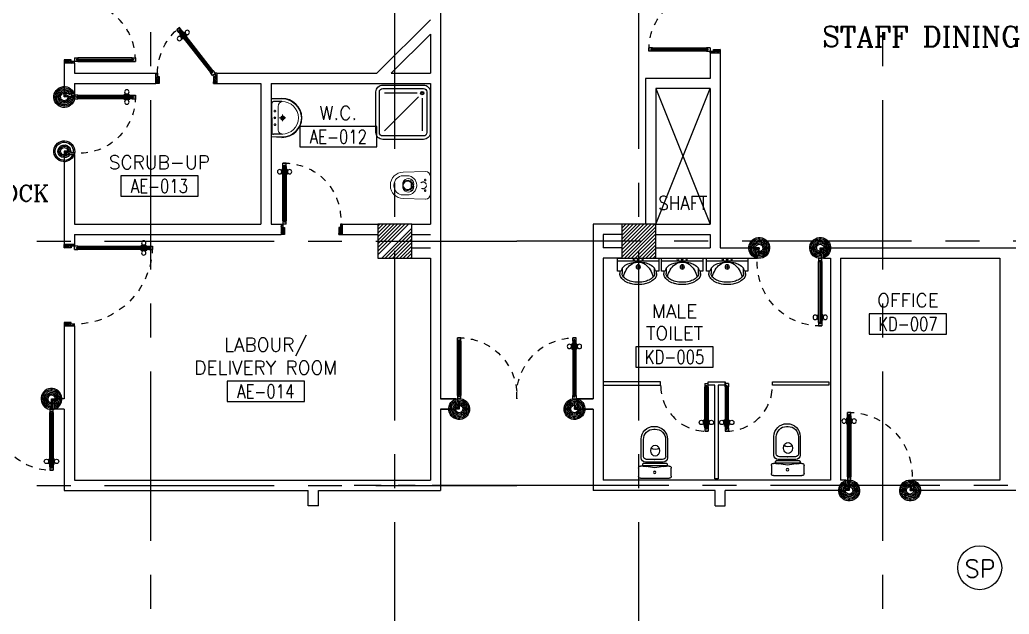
# Model space of a CAD drawing. Extents: x 0 to 93.3, y -13.5 to 76.8.
# Drawn here: x 15.45 to 30.04, y 44.32 to 53.08 of the extents above; entities that cross this region are included whole.
import ezdxf
from ezdxf.enums import TextEntityAlignment as Align

# ---------------------------------------------------------------- set-up
doc = ezdxf.new("R2010")
doc.units = 0
doc.header["$MEASUREMENT"] = 0
for name, pattern in [('CENTER', [2, 1.25, -0.25, 0.25, -0.25]), ('CENTERX2', [4, 2.5, -0.5, 0.5, -0.5]), ('DASHED', [0.75, 0.5, -0.25]), ('HIDDEN', [0.375, 0.25, -0.125]), ('HIDDEN2', [0.1875, 0.125, -0.0625])]:
    doc.linetypes.add(name, pattern=pattern)
doc.layers.get('0').update_dxf_attribs({"color": 11, "linetype": 'CONTINUOUS'})
for name, color, linetype in [('AXES', 11, 'CENTERX2'), ('AXES1', 11, 'CENTER'), ('COL', 11, 'CONTINUOUS'), ('DOOR', 11, 'CONTINUOUS'), ('DOOR-DIM', 11, 'CONTINUOUS'), ('E-PA', 4, 'CONTINUOUS'), ('FIX', 11, 'CONTINUOUS'), ('HAT', 11, 'CONTINUOUS'), ('PART', 11, 'CONTINUOUS'), ('RM-BOX', 11, 'CONTINUOUS'), ('RM-NAME', 11, 'CONTINUOUS'), ('RM-NO', 11, 'CONTINUOUS'), ('SHAFTS', 11, 'CONTINUOUS'), ('SUNI-FUR', 11, 'CONTINUOUS'), ('TXT', 3, 'CONTINUOUS'), ('WALL', 11, 'CONTINUOUS')]:
    doc.layers.add(name, color=color, linetype=linetype)
doc.styles.add('ROMANC', font='romanc', dxfattribs={"height": 0.1})
doc.styles.add('ROMANS', font='ROMANS.shx', dxfattribs={"width": 0.6})

# ---------------------------------------------------------------- blocks, each defined once
blk = doc.blocks.new('RM1')
at = {"layer": 'RM-BOX'}
blk.add_lwpolyline([(570, -200), (-570, -200), (-570, -500), (570, -500)], close=True, dxfattribs=at)
at = {"layer": 'RM-NAME', "style": 'ROMANS'}
for tag, p in [('ROOMNAME1', (0, 324)), ('ROOMNAME2', (0, 0))]:
    blk.add_attdef(tag, text='', height=200, dxfattribs=at).set_placement(p, align=Align.MIDDLE)
at = {"layer": 'RM-NO', "style": 'ROMANS', "width": 0.8}
blk.add_attdef('ROOMNO', text='', height=200, dxfattribs=at).set_placement((0, -350), align=Align.MIDDLE)
blk = doc.blocks.new('A$C272A55A0')
at = {"layer": 'DOOR', "color": 0, "linetype": 'ByBlock'}
for p, q in [((0, 900), (0, 1050)), ((50, 1050), (0, 1050)), ((50, 950), (50, 1050)), ((1750, 950), (1750, 1050)), ((1750, 1050), (1800, 1050)), ((1800, 1050), (1800, 900)), ((0, 900), (25, 900)), ((25, 950), (50, 950)), ((25, 900), (25, 950)), ((75, 900), (25, 900)), ((25, 850), (25, 900)), ((75, 900), (75, 850)), ((1725, 900), (1775, 900)), ((1725, 900), (1725, 850)), ((1775, 950), (1750, 950)), ((1775, 900), (1775, 950)), ((1800, 900), (1775, 900)), ((1775, 850), (1775, 900)), ((42, 850), (25, 850)), ((58, 870), (42, 870)), ((42, 870), (42, 850)), ((58, 850), (58, 870)), ((75, 850), (58, 850)), ((1725, 850), (1742, 850)), ((1742, 870), (1758, 870)), ((1742, 850), (1742, 870)), ((1758, 870), (1758, 850)), ((1758, 850), (1775, 850)), ((1718, 160), (1709, 160)), ((1709, 95), (1709, 160)), ((1725, 173), (1718, 173)), ((1718, 173), (1718, 83)), ((1718, 95), (1718, 160)), ((1775, 173), (1782, 173)), ((1782, 173), (1782, 83)), ((1782, 160), (1791, 160)), ((1782, 95), (1782, 160)), ((1791, 95), (1791, 160)), ((25, 50), (42, 50)), ((25, 50), (25, 0)), ((25, 0), (75, 0)), ((75, 0), (25, 0)), ((42, 50), (42, 30)), ((42, 30), (58, 30)), ((58, 50), (75, 50)), ((58, 50), (58, 30)), ((75, 50), (75, 0)), ((1718, 95), (1709, 95)), ((1725, 83), (1718, 83)), ((1742, 50), (1725, 50)), ((1725, 50), (1725, 0)), ((1775, 0), (1725, 0)), ((1725, 0), (1775, 0)), ((1742, 50), (1742, 30)), ((1758, 30), (1742, 30)), ((1775, 50), (1758, 50)), ((1758, 50), (1758, 30)), ((1775, 83), (1782, 83)), ((1775, 50), (1775, 0)), ((1782, 95), (1791, 95))]:
    blk.add_line(p, q, dxfattribs=at)
at = {"layer": 'DOOR', "color": 9, "linetype": 'ByBlock'}
for p, q in [((50, 1050), (0, 1010)), ((50, 1050), (0, 937)), ((50, 1050), (37, 950)), ((1750, 1050), (1800, 1010)), ((1750, 1050), (1800, 937)), ((1750, 1050), (1763, 950))]:
    blk.add_line(p, q, dxfattribs=at)
at = {"layer": 'DOOR', "linetype": 'ByBlock'}
for p, q in [((25, 850), (25, 50)), ((42, 850), (42, 50)), ((58, 850), (58, 50)), ((75, 50), (75, 850)), ((1725, 50), (1725, 850)), ((1742, 850), (1742, 50)), ((1758, 850), (1758, 50)), ((1775, 850), (1775, 50))]:
    blk.add_line(p, q, dxfattribs=at)
at = {"layer": 'DOOR', "color": 0, "linetype": 'ByBlock'}
for centre in [(1676, 128), (1824, 128)]:
    blk.add_circle(centre, 32.4, dxfattribs=at)
at = {"layer": 'DOOR', "color": 9, "linetype": 'ByBlock'}
for centre, radius, start, end in [((50, 1050), 54.4, 203.2074, 270), ((50, 1050), 34.4, 180, 270), ((50, 1050), 14.4, 180, 270), ((1750, 1050), 14.4, 270, 0), ((1750, 1050), 34.4, 270, 0), ((1750, 1050), 54.4, 270, 336.7926), ((50, 1050), 74.4, 227.7764, 270), ((50, 1050), 94.4, 238.0182, 270), ((50, 1050), 114, 244.0838, 257.3774), ((50, 1050), 134, 248.1598, 259.28), ((50, 1050), 154, 251.1053, 256.2858), ((1750, 1050), 74.4, 270, 312.2236), ((1750, 1050), 94.4, 270, 301.9818), ((1750, 1050), 114, 282.6226, 295.9162), ((1750, 1050), 134, 280.72, 291.8402), ((1750, 1050), 154, 283.7142, 288.8947)]:
    blk.add_arc(centre, radius, start, end, dxfattribs=at)
at = {"layer": 'DOOR', "linetype": 'HIDDEN', "ltscale": 0.5}
for centre, start, end in [((50, 851), 268.3174, 3.2965), ((1750, 851), 176.7035, 271.6826)]:
    blk.add_arc(centre, 851, start, end, dxfattribs=at)
at = {"layer": 'WALL', "linetype": 'ByBlock'}
blk.add_line((1800, 900), (1800, 1050), dxfattribs=at)
blk = doc.blocks.new('COL50')
at = {"layer": 'COL'}
blk.add_lwpolyline([(-250, 250), (-250, -250), (250, -250), (250, 250)], close=True, dxfattribs=at)
blk = doc.blocks.new('*X93')
at = {"color": 0}
for p, q in [((193089, 55150), (193540, 55601)), ((193089, 55203), (193487, 55601)), ((193089, 55256), (193434, 55601)), ((193089, 55309), (193381, 55601)), ((193089, 55362), (193328, 55601)), ((193089, 55415), (193275, 55601)), ((193089, 55468), (193222, 55601)), ((193089, 55521), (193169, 55601)), ((193089, 55574), (193116, 55601)), ((193146, 55101), (193589, 55544)), ((193199, 55101), (193589, 55491)), ((193252, 55101), (193589, 55438)), ((193305, 55101), (193589, 55385)), ((193358, 55101), (193589, 55332)), ((193411, 55101), (193589, 55278)), ((193464, 55101), (193589, 55225)), ((193517, 55101), (193589, 55172)), ((193570, 55101), (193589, 55119))]:
    blk.add_line(p, q, dxfattribs=at)
blk = doc.blocks.new('*X47')
at = {"color": 0}
for p, q in [((84179, 55117), (84663, 55601)), ((84179, 55170), (84610, 55601)), ((84179, 55223), (84557, 55601)), ((84179, 55276), (84504, 55601)), ((84179, 55329), (84451, 55601)), ((84179, 55382), (84398, 55601)), ((84179, 55435), (84345, 55601)), ((84179, 55488), (84292, 55601)), ((84179, 55541), (84239, 55601)), ((84179, 55594), (84186, 55601)), ((84216, 55101), (84679, 55564)), ((84269, 55101), (84679, 55511)), ((84322, 55101), (84679, 55458)), ((84375, 55101), (84679, 55405)), ((84428, 55101), (84679, 55352)), ((84481, 55101), (84679, 55299)), ((84534, 55101), (84679, 55246)), ((84587, 55101), (84679, 55193)), ((84640, 55101), (84679, 55140))]:
    blk.add_line(p, q, dxfattribs=at)
blk = doc.blocks.new('DOOR90')
at = {"layer": 'DOOR', "color": 7, "linetype": 'ByBlock'}
for p, q in [((-150, 0), (0, 0)), ((-150, 0), (-150, -25)), ((0, -50), (-114, 0)), ((0, -50), (-40, 0)), ((0, -50), (0, 0)), ((-1000, -25), (-1050, -25)), ((-1050, -75), (-1050, -25)), ((-1050, -25), (-1050, -75)), ((-1000, -75), (-1050, -75)), ((-1000, -42), (-1020, -42)), ((-1020, -42), (-1020, -58)), ((-1000, -58), (-1020, -58)), ((-1000, -25), (-1000, -42)), ((-1000, -58), (-1000, -75)), ((-878, -18), (-968, -18)), ((-968, -25), (-968, -18)), ((-968, -75), (-968, -82)), ((-878, -82), (-968, -82)), ((-955, -9), (-890, -9)), ((-955, -18), (-955, -9)), ((-955, -18), (-890, -18)), ((-955, -82), (-890, -82)), ((-955, -82), (-955, -91)), ((-955, -91), (-890, -91)), ((-890, -18), (-890, -9)), ((-890, -82), (-890, -91)), ((-878, -25), (-878, -18)), ((-878, -75), (-878, -82)), ((-200, -25), (-150, -25)), ((-200, -42), (-200, -25)), ((-180, -42), (-200, -42)), ((-200, -58), (-180, -58)), ((-200, -75), (-200, -58)), ((-150, -75), (-200, -75)), ((-180, -58), (-180, -42)), ((-150, -25), (-100, -25)), ((-150, -75), (-150, -25)), ((-100, -25), (-100, -50)), ((0, -50), (-100, -37)), ((-100, -50), (0, -50)), ((-150, -875), (-100, -875)), ((-150, -900), (-150, -875)), ((0, -850), (-114, -900)), ((-100, -875), (-100, -850)), ((0, -850), (-100, -863)), ((-100, -850), (0, -850)), ((0, -850), (-40, -900)), ((0, -850), (0, -900)), ((-150, -900), (0, -900)), ((0, -900), (-150, -900))]:
    blk.add_line(p, q, dxfattribs=at)
at = {"layer": 'DOOR', "linetype": 'ByBlock'}
for p, q in [((-200, -25), (-1000, -25)), ((-200, -42), (-1000, -42)), ((-200, -58), (-1000, -58)), ((-1000, -75), (-200, -75))]:
    blk.add_line(p, q, dxfattribs=at)
at = {"layer": 'DOOR', "color": 7, "linetype": 'ByBlock'}
for centre in [(-923, 24), (-923, -124)]:
    blk.add_circle(centre, 32.4, dxfattribs=at)
for centre, radius, start, end in [((0, -50), 154, 161.1053, 166.2858), ((0, -50), 94.4, 148.0182, 180), ((0, -50), 134, 158.1598, 169.28), ((0, -50), 114, 154.0838, 167.3774), ((0, -50), 74.4, 137.7764, 180), ((0, -50), 54.4, 113.2074, 180), ((0, -50), 34.4, 90, 180), ((0, -50), 14.4, 90, 180), ((0, -850), 134, 190.72, 201.8402), ((0, -850), 94.4, 180, 211.9818), ((0, -850), 74.4, 180, 222.2236), ((0, -850), 54.4, 180, 246.7926), ((0, -850), 34.4, 180, 270), ((0, -850), 14.4, 180, 270), ((0, -850), 154, 193.7142, 198.8947)]:
    blk.add_arc(centre, radius, start, end, dxfattribs=at)
at = {"layer": 'DOOR', "linetype": 'HIDDEN', "ltscale": 0.5}
blk.add_arc((-222, -50), 828, 178.2701, 275.003, dxfattribs=at)
blk = doc.blocks.new('DOOR100')
at = {"layer": 'DOOR', "color": 7, "linetype": 'ByBlock'}
for p, q in [((-91, 1205), (-91, 1140)), ((-82, 1205), (-91, 1205)), ((-82, 1128), (-82, 1218)), ((-75, 1218), (-82, 1218)), ((-82, 1205), (-82, 1140)), ((-75, 1250), (-75, 1300)), ((-75, 1300), (-25, 1300)), ((-25, 1300), (-75, 1300)), ((-58, 1250), (-75, 1250)), ((-58, 1250), (-58, 1270)), ((-42, 1270), (-58, 1270)), ((-42, 1250), (-42, 1270)), ((-25, 1250), (-42, 1250)), ((-25, 1250), (-25, 1300)), ((-25, 1218), (-18, 1218)), ((-18, 1128), (-18, 1218)), ((-18, 1205), (-18, 1140)), ((-18, 1205), (-9, 1205)), ((-9, 1205), (-9, 1140)), ((-82, 1140), (-91, 1140)), ((-75, 1128), (-82, 1128)), ((-25, 1128), (-18, 1128)), ((-18, 1140), (-9, 1140)), ((-1200, 0), (-1200, 150)), ((-1200, 150), (-1175, 150)), ((-1200, 150), (-1200, 0)), ((-1175, 150), (-1175, 100)), ((-75, 200), (-58, 200)), ((-75, 150), (-75, 200)), ((-75, 150), (-25, 150)), ((-58, 200), (-58, 180)), ((-58, 180), (-42, 180)), ((-42, 200), (-25, 200)), ((-42, 180), (-42, 200)), ((-25, 200), (-25, 150)), ((0, 150), (-25, 150)), ((-25, 150), (-25, 100)), ((0, 0), (0, 150)), ((0, 150), (0, 0)), ((-1150, 0), (-1200, 114)), ((-1150, 0), (-1200, 40)), ((-1150, 0), (-1200, 0)), ((-1175, 100), (-1150, 100)), ((-1150, 0), (-1163, 100)), ((-1150, 100), (-1150, 0)), ((-50, 0), (0, 114)), ((-50, 100), (-50, 0)), ((-50, 0), (-37, 100)), ((-25, 100), (-50, 100)), ((-50, 0), (0, 40)), ((-50, 0), (0, 0))]:
    blk.add_line(p, q, dxfattribs=at)
at = {"layer": 'DOOR', "linetype": 'ByBlock'}
for p, q in [((-75, 1250), (-75, 200)), ((-58, 200), (-58, 1250)), ((-42, 200), (-42, 1250)), ((-25, 200), (-25, 1250))]:
    blk.add_line(p, q, dxfattribs=at)
at = {"layer": 'DOOR', "color": 7, "linetype": 'ByBlock'}
for centre in [(-124, 1173), (24, 1173)]:
    blk.add_circle(centre, 32.4, dxfattribs=at)
at = {"layer": 'DOOR', "linetype": 'HIDDEN', "ltscale": 0.5}
blk.add_arc((-25, 150), 1150, 90, 180, dxfattribs=at)
at = {"layer": 'DOOR', "color": 7, "linetype": 'ByBlock'}
for centre, radius, start, end in [((-1150, 0), 154, 103.7142, 108.8947), ((-50, 0), 154, 71.1053, 76.2858), ((-1150, 0), 134, 100.72, 111.8402), ((-1150, 0), 94.4, 90, 121.9818), ((-1150, 0), 74.4, 90, 132.2236), ((-1150, 0), 54.4, 90, 156.7926), ((-1150, 0), 34.4, 90, 180), ((-1150, 0), 14.4, 90, 180), ((-50, 0), 94.4, 58.0182, 90), ((-50, 0), 74.4, 47.7764, 90), ((-50, 0), 54.4, 23.2074, 90), ((-50, 0), 34.4, 0, 90), ((-50, 0), 14.4, 0, 90), ((-50, 0), 134, 68.1598, 79.28), ((-50, 0), 114, 64.0838, 77.3774)]:
    blk.add_arc(centre, radius, start, end, dxfattribs=at)
blk = doc.blocks.new('DOOR90C')
at = {"layer": 'DOOR', "color": 7, "linetype": 'ByBlock'}
for p, q in [((150, 900), (0, 900)), ((0, 900), (0, 875)), ((150, 850), (36, 900)), ((150, 850), (110, 900)), ((150, 850), (150, 900)), ((0, 875), (50, 875)), ((50, 875), (50, 850)), ((150, 850), (50, 863)), ((50, 850), (150, 850)), ((-641, 591), (-672, 552)), ((-672, 552), (-641, 591)), ((-602, 560), (-641, 591)), ((-633, 521), (-672, 552)), ((-638, 546), (-628, 559)), ((-622, 534), (-638, 546)), ((-633, 521), (-622, 534)), ((-613, 547), (-628, 559)), ((-613, 547), (-602, 560)), ((-607, 501), (-612, 495)), ((-541, 440), (-612, 495)), ((-602, 487), (-607, 480)), ((-607, 480), (-556, 440)), ((-602, 487), (-551, 447)), ((-577, 540), (-572, 546)), ((-501, 490), (-572, 546)), ((-562, 538), (-557, 545)), ((-562, 538), (-511, 498)), ((-557, 545), (-506, 505)), ((-551, 447), (-556, 440)), ((-537, 445), (-541, 440)), ((-511, 498), (-506, 505)), ((-506, 485), (-501, 490)), ((-29, 69), (-39, 56)), ((-39, 56), (0, 25)), ((-13, 57), (-29, 69)), ((-9, 95), (-19, 82)), ((-19, 82), (-3, 69)), ((-3, 69), (-13, 57)), ((31, 64), (-9, 95)), ((31, 64), (0, 25)), ((0, 0), (0, 25)), ((0, 25), (50, 25)), ((150, 50), (36, 0)), ((50, 50), (150, 50)), ((150, 50), (50, 37)), ((50, 25), (50, 50)), ((150, 50), (110, 0)), ((150, 50), (150, 0))]:
    blk.add_line(p, q, dxfattribs=at)
at = {"layer": 'DOOR', "linetype": 'ByBlock'}
for p, q in [((-641, 591), (-9, 95)), ((-39, 56), (-633, 521)), ((-29, 69), (-622, 534)), ((-19, 82), (-613, 547))]:
    blk.add_line(p, q, dxfattribs=at)
at = {"layer": 'DOOR', "color": 7, "linetype": 'ByBlock'}
for centre in [(-602, 435), (-511, 551)]:
    blk.add_circle(centre, 32.4, dxfattribs=at)
for centre, radius, start, end in [((150, 850), 154, 161.1053, 166.2858), ((150, 850), 134, 158.1598, 169.28), ((150, 850), 94.4, 148.0182, 180), ((150, 850), 74.4, 137.7764, 180), ((150, 850), 54.4, 113.2074, 180), ((150, 850), 34.4, 90, 180), ((150, 850), 14.4, 90, 180), ((150, 50), 134, 190.72, 201.8402), ((150, 50), 114, 192.6226, 205.9162), ((150, 50), 94.4, 180, 211.9818), ((150, 50), 74.4, 180, 222.2236), ((150, 50), 54.4, 180, 246.7926), ((150, 50), 34.4, 180, 270), ((150, 50), 14.4, 180, 270)]:
    blk.add_arc(centre, radius, start, end, dxfattribs=at)
at = {"layer": 'DOOR', "linetype": 'HIDDEN', "ltscale": 0.5}
blk.add_arc((2, 7), 868, 90.1618, 137.7823, dxfattribs=at)
blk = doc.blocks.new('2')
at = {"layer": 'SUNI-FUR', "linetype": 'Continuous'}
for p, q in [((0.014, 0.765), (0.004, 0.765)), ((0.016, 0.724), (-0.003, 0.724)), ((-0.185, 0.576), (-0.185, 0.3)), ((-0.159, 0.57), (-0.159, 0.32)), ((-0.065, 0.438), (-0.07, 0.406)), ((-0.005, 0.487), (-0.029, 0.481)), ((0.019, 0.481), (-0.005, 0.487)), ((0.06, 0.406), (0.055, 0.438)), ((0.168, 0.32), (0.168, 0.57)), ((0.203, 0.3), (0.203, 0.576)), ((-0.07, 0.406), (-0.065, 0.375)), ((-0.029, 0.331), (-0.005, 0.326)), ((-0.005, 0.326), (0.019, 0.331)), ((0.057, 0.377), (0.06, 0.406)), ((-0.241, 0.03), (-0.241, 0.15)), ((-0.211, 0.18), (-0.17, 0.18)), ((-0.186, 0.199), (-0.186, 0.208)), ((-0.176, 0.218), (0.172, 0.218)), ((0.172, 0.189), (-0.176, 0.189)), ((-0.122, 0.237), (0.009, 0.237)), ((-0.113, 0.279), (0.008, 0.279)), ((0.001, 0.279), (0.123, 0.279)), ((0.008, 0.279), (0.001, 0.279)), ((0.009, 0.237), (0.14, 0.237)), ((0.174, 0.18), (0.211, 0.18)), ((0.174, 0.18), (0.174, 0.18)), ((0.182, 0.208), (0.182, 0.199)), ((0.241, 0.15), (0.241, 0.03)), ((0.211, 0), (-0.211, 0))]:
    blk.add_line(p, q, dxfattribs=at)
blk.add_circle((0.002, 0.087), 0.0184, dxfattribs=at)
for centre, radius, start, end in [((0.004, 0.576), 0.189, 90, 180), ((0.014, 0.576), 0.189, 0, 90), ((-0.005, 0.57), 0.154, 90, 180), ((0.014, 0.57), 0.154, 0, 90), ((0.013, 0.412), 0.082, 141.0758, 161.504), ((-0.007, 0.537), 0.112, 239.4234, 302.9162), ((0.002, 0.421), 0.0682, 117.1532, 141.0758), ((-0.012, 0.421), 0.0682, 38.9242, 62.8468), ((-0.023, 0.412), 0.082, 18.496, 38.9242), ((-0.122, 0.3), 0.063, 180, 270), ((-0.116, 0.322), 0.0432, 183.5129, 273.5129), ((0.013, 0.401), 0.082, 198.496, 218.9242), ((0.002, 0.392), 0.0682, 218.9242, 242.8468), ((-0.012, 0.392), 0.0682, 297.1532, 321.0758), ((-0.029, 0.406), 0.0901, 321.0758, 341.504), ((0.125, 0.322), 0.0432, 266.4871, 356.4871), ((0.14, 0.3), 0.063, 270, 0), ((-0.211, 0.15), 0.03, 90, 180), ((-0.176, 0.208), 0.01, 90, 180), ((-0.176, 0.199), 0.01, 180, 270), ((-0.201, -0.252), 0.433, 79.7535, 85.8109), ((0.075, 1.126), 0.973, 258.1938, 265.7347), ((-0.07, 1.126), 0.973, 274.2653, 281.8062), ((0.206, -0.252), 0.433, 94.1891, 100.2465), ((0.172, 0.208), 0.01, 0, 90), ((0.172, 0.199), 0.01, 270, 0), ((0.211, 0.15), 0.03, 0, 90), ((-0.211, 0.03), 0.03, 180, 270), ((0.211, 0.03), 0.03, 270, 0)]:
    blk.add_arc(centre, radius, start, end, dxfattribs=at)
blk = doc.blocks.new('LAV1')
at = {"layer": 'FIX', "linetype": 'ByBlock', "ltscale": 0.3}
for p, q in [((-287, 210), (-280, 50)), ((-240, 210), (-240, 85)), ((240, 210), (240, 85)), ((287, 210), (280, 50)), ((0, 60), (-215, 60)), ((0, 60), (215, 60))]:
    blk.add_line(p, q, dxfattribs=at)
at = {"layer": 'FIX', "linetype": 'Continuous', "lineweight": 20}
for p, q in [((-280, 210), (-280, 50)), ((0, 155), (-170, 155)), ((0, 155), (170, 155)), ((280, 210), (280, 50)), ((0, 50), (-280, 50)), ((0, 50), (-247, 50)), ((0, 50), (280, 50)), ((0, 50), (247, 50))]:
    blk.add_line(p, q, dxfattribs=at)
at = {"layer": 'FIX', "linetype": 'DASHED', "lineweight": 20, "ltscale": 0.05}
for p, q in [((50, 220), (-50, 220)), ((0, 170), (0, 270)), ((0, 170), (0, 270))]:
    blk.add_line(p, q, dxfattribs=at)
at = {"layer": 'FIX', "lineweight": 20}
for p, q in [((16, 107), (-15, 107)), ((0, 92), (0, 123))]:
    blk.add_line(p, q, dxfattribs=at)
for centre, radius in [((0, 220), 29.5), ((0, 220), 22.5), ((0, 107), 15.5)]:
    blk.add_circle(centre, radius, dxfattribs=at)
at = {"layer": 'FIX', "linetype": 'HIDDEN', "lineweight": 20, "ltscale": 0.05}
for centre in [(-100, 107), (100, 107)]:
    blk.add_circle(centre, 12.4, dxfattribs=at)
at = {"layer": 'FIX', "linetype": 'ByBlock', "ltscale": 0.3}
for centre, radius, start, end in [((5, 212), 292, 90.9964, 180.3903), ((-5, 212), 292, 359.6097, 89.0036), ((-215, 85), 25, 180, 270), ((215, 85), 25, 270, 0)]:
    blk.add_arc(centre, radius, start, end, dxfattribs=at)
at = {"layer": 'FIX', "linetype": 'Continuous', "lineweight": 20}
for centre, radius, start, end in [((5, 212), 285, 91.0202, 180.4), ((5, 212), 245, 91.1813, 180.4657), ((-5, 212), 285, 359.6, 88.9798), ((-5, 212), 245, 359.5343, 88.8187), ((-170, 225), 70, 180, 270), ((170, 225), 70, 270, 0)]:
    blk.add_arc(centre, radius, start, end, dxfattribs=at)
blk = doc.blocks.new('WC1')
at = {"layer": 'FIX', "lineweight": 20}
for p, q in [((35, 204), (-293, 194)), ((-482, 5), (-482, -5)), ((-429, 5), (-429, -5)), ((-289, 24), (-295, 0)), ((-295, 0), (-289, -24)), ((-230, 141), (-293, 141)), ((-150, 76), (-245, 60)), ((-94, 5), (-94, -5)), ((108, 0), (108, 131)), ((108, -131), (108, 0)), ((-293, -141), (-230, -141)), ((-245, -60), (-150, -76)), ((-293, -194), (35, -204)), ((32, -204), (35, -204))]:
    blk.add_line(p, q, dxfattribs=at)
at = {"layer": 'FIX', "linetype": 'Continuous', "lineweight": 20}
blk.add_line((-175, -47), (-175, 45), dxfattribs=at)
at = {"layer": 'FIX', "linetype": 'HIDDEN2', "lineweight": 20, "ltscale": 0.3}
blk.add_circle((0, 0), 49.8, dxfattribs=at)
at = {"layer": 'FIX', "linetype": 'HIDDEN', "lineweight": 20, "ltscale": 0.05}
for centre in [(32, 78), (32, -77)]:
    blk.add_circle(centre, 11.6, dxfattribs=at)
at = {"layer": 'FIX', "lineweight": 20}
for centre, radius, start, end in [((-293, 5), 189, 90, 180), ((35, 131), 73, 360, 90), ((-293, 5), 136, 90, 180), ((-228, -7), 68.2, 128.9242, 152.8468), ((-219, -18), 82, 108.496, 128.9242), ((-230, 5), 136, 360, 90), ((-293, -5), 189, 180, 270), ((-293, -5), 136, 180, 270), ((-228, 7), 68.2, 207.1532, 231.0758), ((-219, 18), 82, 231.0758, 251.504), ((-230, -5), 136, 270, 0), ((35, -131), 73, 270, 0)]:
    blk.add_arc(centre, radius, start, end, dxfattribs=at)
at = {"layer": 'FIX', "linetype": 'Continuous', "lineweight": 20}
for centre, start, end in [((-198, 46), 357.6662, 91.6121), ((-197, -46), 268.3879, 2.3338)]:
    blk.add_arc(centre, 22.3, start, end, dxfattribs=at)
blk = doc.blocks.new('A$C24ED45A6')
at = {"layer": 'DOOR', "color": 0, "linetype": 'ByBlock'}
for p, q in [((909, 1055), (909, 990)), ((918, 1055), (909, 1055)), ((918, 978), (918, 1068)), ((925, 1068), (918, 1068)), ((918, 1055), (918, 990)), ((925, 1100), (925, 1150)), ((925, 1150), (975, 1150)), ((975, 1150), (925, 1150)), ((942, 1100), (925, 1100)), ((942, 1100), (942, 1120)), ((958, 1120), (942, 1120)), ((958, 1100), (958, 1120)), ((975, 1100), (958, 1100)), ((975, 1100), (975, 1150)), ((975, 1068), (982, 1068)), ((982, 978), (982, 1068)), ((982, 1055), (982, 990)), ((982, 1055), (991, 1055)), ((991, 1055), (991, 990)), ((918, 990), (909, 990)), ((925, 978), (918, 978)), ((975, 978), (982, 978)), ((982, 990), (991, 990)), ((0, 0), (0, 150)), ((0, 150), (25, 150)), ((25, 150), (25, 100)), ((925, 150), (925, 200)), ((925, 200), (942, 200)), ((925, 150), (975, 150)), ((942, 200), (942, 180)), ((942, 180), (958, 180)), ((958, 180), (958, 200)), ((958, 200), (975, 200)), ((975, 200), (975, 150)), ((1000, 150), (975, 150)), ((975, 150), (975, 100)), ((1000, 150), (1000, 0)), ((50, 0), (0, 0)), ((25, 100), (50, 100)), ((50, 100), (50, 0)), ((975, 100), (950, 100)), ((950, 100), (950, 0)), ((950, 0), (1000, 0))]:
    blk.add_line(p, q, dxfattribs=at)
at = {"layer": 'DOOR', "linetype": 'ByBlock'}
for p, q in [((925, 1100), (925, 200)), ((942, 200), (942, 1100)), ((958, 200), (958, 1100)), ((975, 200), (975, 1100))]:
    blk.add_line(p, q, dxfattribs=at)
at = {"layer": 'DOOR', "color": 9, "linetype": 'ByBlock'}
for p, q in [((50, 0), (0, 114)), ((50, 0), (0, 40)), ((50, 0), (37, 100)), ((950, 0), (1000, 114)), ((950, 0), (963, 100)), ((950, 0), (1000, 40))]:
    blk.add_line(p, q, dxfattribs=at)
at = {"layer": 'DOOR', "color": 0, "linetype": 'ByBlock'}
for centre in [(876, 1023), (1024, 1023)]:
    blk.add_circle(centre, 32.4, dxfattribs=at)
at = {"layer": 'DOOR', "linetype": 'HIDDEN', "ltscale": 0.5}
blk.add_arc((950, 222), 928, 88.456, 184.4816, dxfattribs=at)
at = {"layer": 'DOOR', "color": 9, "linetype": 'ByBlock'}
for centre, radius, start, end in [((50, 0), 154, 103.7142, 108.8947), ((950, 0), 154, 71.1053, 76.2858), ((50, 0), 134, 100.72, 111.8402), ((50, 0), 114, 102.6226, 115.9162), ((50, 0), 94.4, 90, 121.9818), ((50, 0), 74.4, 90, 132.2236), ((50, 0), 54.4, 90, 156.7926), ((50, 0), 34.4, 90, 180), ((50, 0), 14.4, 90, 180), ((950, 0), 94.4, 58.0182, 90), ((950, 0), 74.4, 47.7764, 90), ((950, 0), 54.4, 23.2074, 90), ((950, 0), 34.4, 0, 90), ((950, 0), 14.4, 0, 90), ((950, 0), 134, 68.1598, 79.28), ((950, 0), 114, 64.0838, 77.3774)]:
    blk.add_arc(centre, radius, start, end, dxfattribs=at)
at = {"layer": 'WALL'}
blk.add_line((1000, 0), (1000, 150), dxfattribs=at)
blk = doc.blocks.new('3')
at = {"layer": 'SUNI-FUR', "linetype": 'Continuous'}
for p, q in [((-0.304, 0), (-0.304, -0.192)), ((0.304, 0), (-0.304, 0)), ((0.304, -0.192), (0.304, 0)), ((0.304, -0.039), (-0.304, -0.039)), ((0.032, -0.13), (-0.032, -0.13)), ((0.016, -0.021), (-0.015, -0.021)), ((0, -0.005), (0, -0.037)), ((0, -0.098), (0, -0.162)), ((-0.304, -0.192), (-0.254, -0.192)), ((-0.271, -0.228), (-0.271, -0.192)), ((-0.254, -0.192), (-0.239, -0.15)), ((-0.239, -0.228), (-0.239, -0.15)), ((0.239, -0.15), (0.254, -0.192)), ((0.239, -0.15), (0.239, -0.228)), ((0.254, -0.192), (0.304, -0.192)), ((0.271, -0.192), (0.271, -0.228))]:
    blk.add_line(p, q, dxfattribs=at)
for centre, radius in [((-0.065, -0.021), 0.0124), ((0, -0.13), 0.0325), ((0, -0.021), 0.0155), ((0.065, -0.021), 0.0124)]:
    blk.add_circle(centre, radius, dxfattribs=at)
for centre, radius, start, end in [((-0.085, -0.267), 0.193, 117.0377, 142.6695), ((-0.028, -0.365), 0.307, 103.0865, 118.1878), ((0.054, -0.312), 0.27, 118.7422, 143.0578), ((-0.008, -0.528), 0.47, 89.0532, 100.9895), ((-0.012, -0.189), 0.13, 84.8536, 119.4454), ((0, -0.527), 0.469, 78.0637, 90), ((0.003, -0.228), 0.168, 61.4441, 91.1678), ((-0.04, -0.297), 0.25, 35.9608, 60.2764), ((0.034, -0.367), 0.306, 62.9623, 78.0637), ((0.085, -0.267), 0.193, 37.3305, 62.9623), ((-0.191, -0.235), 0.0807, 174.5539, 214.673), ((-0.083, -0.16), 0.212, 214.673, 239.0867), ((-0.187, -0.234), 0.0525, 173.0893, 213.2084), ((-0.083, -0.16), 0.18, 214.673, 239.0867), ((0.204, -0.373), 0.433, 163.2739, 167.375), ((0.104, -0.343), 0.328, 144.0392, 163.2739), ((-0.104, -0.343), 0.328, 16.7261, 35.9608), ((0.089, -0.171), 0.167, 300.9133, 325.327), ((0.089, -0.171), 0.2, 300.9133, 325.327), ((-0.204, -0.373), 0.433, 12.7359, 16.7261), ((0.171, -0.228), 0.068, 325.327, 0), ((0.171, -0.228), 0.101, 325.327, 0), ((-0.035, -0.081), 0.305, 239.0867, 256.0699), ((-0.035, -0.081), 0.272, 239.0867, 256.0699), ((0, 0.062), 0.452, 256.0699, 270), ((0, 0.062), 0.419, 256.0699, 270), ((0, 0.062), 0.419, 270, 283.9301), ((0, 0.062), 0.452, 270, 283.9301), ((0.035, -0.081), 0.272, 283.9301, 300.9133), ((0.035, -0.081), 0.305, 283.9301, 300.9133)]:
    blk.add_arc(centre, radius, start, end, dxfattribs=at)

msp = doc.modelspace()

# ---------------------------------------------------------------- linework, layer by layer
at = {"layer": 'AXES'}
for p, q in [((20.9795, -12.8215), (20.9795, 76.0748)), ((24.5795, -12.8215), (24.5795, 76.0748)), ((28.1795, 5.4), (28.1795, 64.22)), ((17.3795, 5.4), (17.3795, 63.97)), ((0.7, 49.82), (22.7795, 49.82)), ((92.6023, 49.82), (22.7795, 49.82)), ((0.7, 46.22), (22.7795, 46.22)), ((81.0195, 46.22), (22.7795, 46.22))]:
    msp.add_line(p, q, dxfattribs=at)
at = {"layer": 'AXES1'}
msp.add_line((22.7795, 46.22), (20.3795, 46.22), dxfattribs=at)
at = {"layer": 'DOOR', "linetype": 'ByBlock'}
for p, q in [((25.5509, 47.72), (25.5509, 47.67)), ((25.5509, 47.72), (25.6009, 47.72)), ((25.6009, 47.67), (25.6009, 47.72)), ((25.8509, 47.67), (25.8509, 47.72)), ((25.9009, 47.72), (25.8509, 47.72)), ((25.9009, 47.72), (25.9009, 47.67)), ((25.5509, 47.07), (25.5509, 47.67)), ((25.5509, 47.67), (25.5679, 47.67)), ((25.5679, 47.67), (25.5679, 47.69)), ((25.5679, 47.69), (25.5839, 47.69)), ((25.5679, 47.67), (25.5679, 47.07)), ((25.5839, 47.69), (25.5839, 47.67)), ((25.5839, 47.67), (25.5839, 47.07)), ((25.5839, 47.67), (25.6009, 47.67)), ((25.6009, 47.67), (25.6009, 47.07)), ((25.8509, 47.67), (25.8509, 47.07)), ((25.8679, 47.67), (25.8509, 47.67)), ((25.8679, 47.69), (25.8679, 47.67)), ((25.8839, 47.69), (25.8679, 47.69)), ((25.8679, 47.67), (25.8679, 47.07)), ((25.8839, 47.67), (25.8839, 47.69)), ((25.8839, 47.67), (25.8839, 47.07)), ((25.9009, 47.67), (25.8839, 47.67)), ((25.9009, 47.07), (25.9009, 47.67)), ((25.5437, 47.1798), (25.5347, 47.1798)), ((25.5347, 47.115), (25.5347, 47.1798)), ((25.5437, 47.115), (25.5437, 47.1798)), ((25.6081, 47.1798), (25.6171, 47.1798)), ((25.6081, 47.115), (25.6081, 47.1798)), ((25.6171, 47.115), (25.6171, 47.1798)), ((25.8437, 47.1798), (25.8347, 47.1798)), ((25.8347, 47.115), (25.8347, 47.1798)), ((25.8437, 47.115), (25.8437, 47.1798)), ((25.9081, 47.1798), (25.9171, 47.1798)), ((25.9081, 47.115), (25.9081, 47.1798)), ((25.9171, 47.115), (25.9171, 47.1798)), ((25.5437, 47.115), (25.5347, 47.115)), ((25.5509, 47.1024), (25.5437, 47.1024)), ((25.5437, 47.0924), (25.5437, 47.1024)), ((25.5509, 47.0924), (25.5437, 47.0924)), ((25.5679, 47.07), (25.5509, 47.07)), ((25.5509, 47.07), (25.5509, 47.02)), ((25.5679, 47.07), (25.5679, 47.05)), ((25.6009, 47.07), (25.5839, 47.07)), ((25.5839, 47.07), (25.5839, 47.05)), ((25.6009, 47.1024), (25.6081, 47.1024)), ((25.6009, 47.0924), (25.6081, 47.0924)), ((25.6009, 47.07), (25.6009, 47.02)), ((25.6081, 47.115), (25.6171, 47.115)), ((25.6081, 47.0924), (25.6081, 47.1024)), ((25.8437, 47.115), (25.8347, 47.115)), ((25.8509, 47.1024), (25.8437, 47.1024)), ((25.8437, 47.0924), (25.8437, 47.1024)), ((25.8509, 47.0924), (25.8437, 47.0924)), ((25.8509, 47.07), (25.8679, 47.07)), ((25.8509, 47.07), (25.8509, 47.02)), ((25.8509, 47.02), (25.9009, 47.02)), ((25.9009, 47.02), (25.8509, 47.02)), ((25.8679, 47.07), (25.8679, 47.05)), ((25.8679, 47.05), (25.8839, 47.05)), ((25.8839, 47.07), (25.9009, 47.07)), ((25.8839, 47.07), (25.8839, 47.05)), ((25.9009, 47.1024), (25.9081, 47.1024)), ((25.9009, 47.0924), (25.9081, 47.0924)), ((25.9009, 47.07), (25.9009, 47.02)), ((25.9081, 47.115), (25.9171, 47.115)), ((25.9081, 47.0924), (25.9081, 47.1024))]:
    msp.add_line(p, q, dxfattribs=at)
at = {"layer": 'DOOR', "color": 97, "linetype": 'ByBlock'}
for p, q in [((25.6009, 47.02), (25.5509, 47.02)), ((25.5509, 47.02), (25.6009, 47.02)), ((25.5839, 47.05), (25.5679, 47.05))]:
    msp.add_line(p, q, dxfattribs=at)
at = {"layer": 'DOOR', "linetype": 'ByBlock'}
for centre in [(25.5024, 47.1474), (25.6495, 47.1474), (25.8024, 47.1474), (25.9495, 47.1474)]:
    msp.add_circle(centre, 0.0324, dxfattribs=at)
at = {"layer": 'DOOR', "linetype": 'HIDDEN', "ltscale": 0.5}
for centre, start, end in [((25.5759, 47.6945), 179.96077, 272.12255), ((25.8759, 47.6945), 267.87745, 0.03923)]:
    msp.add_arc(centre, 0.675, start, end, dxfattribs=at)
at = {"layer": 'E-PA', "color": 4}
msp.add_circle((29.6067, 45.0063), 0.3243, dxfattribs=at)
at = {"layer": 'FIX'}
for p, q in [((21.3099, 52.0023), (20.8275, 52.0023)), ((21.3318, 51.9493), (20.8275, 51.445)), ((21.3849, 51.9273), (21.3849, 51.445))]:
    msp.add_line(p, q, dxfattribs=at)
for points in [[(21.4025, 51.32), (20.8025, 51.32, -0.4142136), (20.7025, 51.42), (20.7025, 52.02, -0.4142136), (20.8025, 52.12), (21.4025, 52.12, -0.4142136), (21.5025, 52.02), (21.5025, 51.42, -0.4142136)], [(21.4025, 51.37), (20.8025, 51.37, -0.4142136), (20.7525, 51.42), (20.7525, 52.02, -0.4142136), (20.8025, 52.07), (21.4025, 52.07, -0.4142136), (21.4525, 52.02), (21.4525, 51.42, -0.4142136)]]:
    msp.add_lwpolyline(points, format="xyb", close=True, dxfattribs=at)
for radius in [0.025, 0.015]:
    msp.add_circle((21.3849, 52.0023), radius, dxfattribs=at)
at = {"layer": 'PART'}
msp.add_line((25.8509, 47.695), (25.8509, 47.745), dxfattribs=at)
for points in [[(24.0545, 47.695), (24.9009, 47.6945), (24.9009, 47.745), (24.0545, 47.745)], [(25.8509, 47.745), (25.8509, 47.695), (25.7509, 47.695), (25.7509, 46.318), (25.7009, 46.318), (25.7009, 47.695), (25.6009, 47.695), (25.6009, 47.745), (25.8509, 47.745)]]:
    msp.add_lwpolyline(points, dxfattribs=at)
msp.add_lwpolyline([(26.5509, 47.745), (27.3815, 47.745), (27.3815, 47.695), (26.5509, 47.6945)], close=True, dxfattribs=at)
at = {"layer": 'SHAFTS'}
for p, q in [((24.8295, 50.07), (25.6295, 52.07)), ((24.8295, 52.07), (25.6295, 50.07))]:
    msp.add_line(p, q, dxfattribs=at)
at = {"layer": 'WALL'}
for p, q in [((21.6545, 63.545), (21.6545, 47.495)), ((21.6545, 63.545), (21.6545, 47.495)), ((21.6545, 63.545), (21.6545, 47.495)), ((21.6545, 63.1891), (21.6545, 47.495)), ((21.5045, 53.0829), (20.7167, 52.295)), ((21.5045, 52.8707), (20.9288, 52.295)), ((21.5045, 52.8707), (21.5045, 52.295)), ((25.6295, 52.595), (25.7795, 52.595)), ((25.6295, 52.595), (25.6295, 52.22)), ((25.7795, 52.595), (25.7795, 49.72)), ((16.1045, 52.445), (16.1045, 51.995)), ((16.2545, 52.445), (16.1045, 52.445)), ((16.2545, 52.445), (16.2545, 52.295)), ((16.2545, 52.295), (17.4545, 52.295)), ((17.4545, 52.295), (17.4545, 52.145)), ((18.3545, 52.295), (20.7167, 52.295)), ((18.3545, 52.295), (18.3545, 52.145)), ((20.9288, 52.295), (21.5045, 52.295)), ((16.2545, 52.145), (17.4545, 52.145)), ((16.2545, 52.145), (16.2545, 51.995)), ((18.3545, 52.145), (19.0045, 52.145)), ((19.0045, 52.145), (19.0045, 50.07)), ((19.1545, 52.145), (19.1545, 50.07)), ((19.1545, 52.145), (21.5045, 52.145)), ((21.018, 52.145), (21.5045, 52.145)), ((21.5045, 52.145), (21.5045, 50.07)), ((21.5045, 52.145), (21.5045, 50.07)), ((21.5045, 52.145), (21.5045, 50.07)), ((21.5045, 52.145), (21.5045, 50.07)), ((24.6795, 52.22), (24.6795, 50.07)), ((25.6295, 52.22), (24.6795, 52.22)), ((25.1795, 52.22), (24.6795, 52.22)), ((24.6795, 52.22), (24.6795, 50.07)), ((16.2545, 51.995), (16.1045, 51.995)), ((24.8295, 52.07), (24.8295, 50.07)), ((25.6295, 52.07), (24.8295, 52.07)), ((24.8295, 52.07), (24.8295, 50.07)), ((25.1795, 52.07), (24.8295, 52.07)), ((25.6295, 52.07), (25.6295, 50.07)), ((16.1045, 51.095), (16.1045, 49.77)), ((16.2545, 51.095), (16.1045, 51.095)), ((16.2545, 51.095), (16.2545, 50.07)), ((16.2545, 50.07), (19.0045, 50.07)), ((19.1545, 50.07), (19.3045, 50.07)), ((19.3045, 50.07), (19.3045, 49.92)), ((19.3045, 50.07), (19.3045, 49.92)), ((20.2045, 50.07), (20.2045, 49.92)), ((20.2045, 50.07), (20.2045, 49.92)), ((20.2045, 50.07), (20.7295, 50.07)), ((20.3795, 50.07), (20.7295, 50.07)), ((21.2295, 50.07), (21.5045, 50.07)), ((21.2295, 50.07), (21.5045, 50.07)), ((21.2295, 50.07), (21.5045, 50.07)), ((21.2295, 50.07), (21.5045, 50.07)), ((23.9045, 50.07), (23.9045, 47.495)), ((23.9045, 50.07), (23.9045, 47.495)), ((24.3295, 50.07), (23.9045, 50.07)), ((24.3295, 50.07), (23.9045, 50.07)), ((24.3295, 50.07), (23.9045, 50.07)), ((24.8295, 50.07), (25.6295, 50.07)), ((24.8295, 50.07), (25.1795, 50.07)), ((16.2545, 49.92), (19.3045, 49.92)), ((16.2545, 49.92), (16.2545, 49.77)), ((20.2045, 49.92), (20.7295, 49.92)), ((20.3795, 49.92), (20.7295, 49.92)), ((21.2295, 49.92), (21.5045, 49.92)), ((24.3295, 49.92), (24.0545, 49.92)), ((24.0545, 49.92), (24.0545, 49.72)), ((24.8295, 49.92), (25.6295, 49.92)), ((25.6295, 49.92), (25.6295, 49.72)), ((16.2545, 49.77), (16.1045, 49.77)), ((21.2295, 49.72), (21.5045, 49.72)), ((24.3295, 49.72), (24.0545, 49.72)), ((24.8295, 49.72), (25.6295, 49.72)), ((25.7795, 49.72), (26.3045, 49.72)), ((26.3045, 49.72), (26.3045, 49.57)), ((27.3045, 49.72), (31.5295, 49.72)), ((27.3045, 49.57), (27.3045, 49.72)), ((21.2295, 49.57), (21.5045, 49.57)), ((21.2295, 49.57), (21.5045, 49.57)), ((21.2295, 49.57), (21.5045, 49.57)), ((21.2295, 49.57), (21.5045, 49.57)), ((21.5045, 49.57), (21.5045, 46.295)), ((21.5045, 49.57), (21.5045, 46.295)), ((21.5045, 49.57), (21.5045, 46.295)), ((21.5045, 49.57), (21.5045, 46.295)), ((24.0545, 49.57), (24.0545, 46.295)), ((24.0545, 49.57), (24.0545, 46.295)), ((24.3295, 49.57), (24.0545, 49.57)), ((24.3295, 49.57), (24.0545, 49.57)), ((24.8295, 49.57), (26.3045, 49.57)), ((27.3045, 49.57), (27.4045, 49.57)), ((27.4045, 49.57), (27.4045, 46.295)), ((27.5545, 49.57), (27.5545, 46.295)), ((27.5545, 49.57), (29.9045, 49.57)), ((29.9045, 49.57), (29.9045, 46.295)), ((16.1045, 48.57), (16.1045, 47.495)), ((16.2545, 48.57), (16.1045, 48.57)), ((16.2545, 48.57), (16.2545, 46.295)), ((16.1045, 47.495), (15.967, 47.495)), ((21.8795, 47.495), (21.6545, 47.495)), ((21.6545, 47.495), (21.8795, 47.495)), ((21.8795, 47.495), (21.6545, 47.495)), ((21.6545, 47.495), (21.8795, 47.495)), ((21.8795, 47.495), (21.8795, 47.345)), ((21.8795, 47.495), (21.8795, 47.345)), ((21.8795, 47.495), (21.8795, 47.345)), ((21.8795, 47.495), (21.8795, 47.345)), ((23.9045, 47.495), (23.6795, 47.495)), ((23.6795, 47.495), (23.6795, 47.345)), ((23.6795, 47.495), (23.6795, 47.345)), ((23.6795, 47.495), (23.9045, 47.495)), ((16.1045, 47.345), (15.967, 47.345)), ((16.1045, 47.345), (16.1045, 46.145)), ((21.6545, 47.345), (21.6545, 46.145)), ((21.8795, 47.345), (21.6545, 47.345)), ((21.6545, 47.345), (21.6545, 46.145)), ((21.6545, 47.345), (21.8795, 47.345)), ((21.6545, 47.345), (21.6545, 46.145)), ((21.8795, 47.345), (21.6545, 47.345)), ((21.6545, 47.345), (21.6545, 46.145)), ((21.6545, 47.345), (21.8795, 47.345)), ((23.9045, 47.345), (23.6795, 47.345)), ((23.6795, 47.345), (23.9045, 47.345)), ((23.9045, 47.345), (23.9045, 46.145)), ((23.9045, 47.345), (23.9045, 46.145)), ((16.2545, 46.295), (21.5045, 46.295)), ((20.3795, 46.295), (21.5045, 46.295)), ((27.4045, 46.295), (24.0545, 46.295)), ((25.4259, 46.295), (24.0545, 46.295)), ((27.6309, 46.295), (27.5545, 46.295)), ((27.6309, 46.295), (27.6309, 46.145)), ((29.9045, 46.295), (28.6309, 46.295)), ((28.6309, 46.295), (28.6309, 46.145)), ((16.1045, 46.145), (19.7045, 46.145)), ((19.7045, 45.92), (19.7045, 46.145)), ((19.8545, 46.145), (21.6545, 46.145)), ((19.8545, 45.92), (19.8545, 46.145)), ((20.3795, 46.145), (21.6545, 46.145)), ((25.7045, 46.145), (23.9045, 46.145)), ((25.1795, 46.145), (23.9045, 46.145)), ((25.7045, 45.92), (25.7045, 46.145)), ((25.8545, 45.92), (25.8545, 46.145)), ((27.6309, 46.145), (25.8545, 46.145)), ((31.7545, 46.145), (28.6309, 46.145)), ((19.8545, 45.92), (19.7045, 45.92)), ((25.7045, 45.92), (25.8545, 45.92))]:
    msp.add_line(p, q, dxfattribs=at)

# ---------------------------------------------------------------- block references
at = {"layer": 'COL', "xscale": 0.001000000047497451, "yscale": 0.0009999999892897904, "zscale": 0.001}
for p in [(20.9795, 49.82), (24.5795, 49.82)]:
    msp.add_blockref('COL50', p, dxfattribs=at)
at = {"layer": 'DOOR', "color": 0, "yscale": 0.0009999999892897904, "zscale": 0.001}
for name, p, xscale, rotation in [('A$C272A55A0', (24.7292, 52.595), -0.0009999999892897904, 270), ('A$C272A55A0', (17.1549, 52.445), 0.0009999999892897904, 90), ('A$C24ED45A6', (26.3045, 49.72), -0.001000000047497451, 180), ('A$C272A55A0', (21.8795, 48.3954), -0.001000000047497451, 180), ('A$C272A55A0', (21.8795, 48.3954), -0.001000000047497451, 180)]:
    msp.add_blockref(name, p, dxfattribs=dict(at, xscale=xscale, rotation=rotation))
for name, p, xscale in [('DOOR90', (16.1045, 51.995), -0.001000000047497451), ('A$C272A55A0', (14.167, 46.4446), 0.001000000047497451), ('A$C24ED45A6', (28.6309, 46.145), -0.001000000047497451)]:
    msp.add_blockref(name, p, dxfattribs=dict(at, xscale=xscale))
at = {"layer": 'DOOR', "xscale": -0.0009999999892897904, "yscale": 0.0009999999892897904, "zscale": 0.001, "rotation": 270}
msp.add_blockref('DOOR100', (16.1045, 49.77), dxfattribs=at)
at = {"layer": 'DOOR-DIM', "xscale": -0.0009999999892897904, "yscale": 0.0009999999892897904, "zscale": 0.001, "rotation": 90}
for name, p in [('DOOR90C', (18.3545, 52.295)), ('DOOR90', (19.3045, 49.92))]:
    msp.add_blockref(name, p, dxfattribs=at)
at = {"layer": 'HAT', "xscale": 0.001000000047497451, "yscale": 0.0009999999892897904, "zscale": 0.001}
for p, values in [((20.1473, 51.7091), {'ROOMNO': 'AE-012', 'ROOMNAME2': 'W.C.'}), ((17.508, 50.9818), {'ROOMNO': 'AE-013', 'ROOMNAME2': 'SCRUB-UP'}), ((28.5486, 48.9493), {'ROOMNO': 'KD-007', 'ROOMNAME2': 'OFFICE'}), ((25.1062, 48.4633), {'ROOMNO': 'KD-005', 'ROOMNAME2': 'TOILET', 'ROOMNAME1': 'MALE'}), ((19.0762, 47.9552), {'ROOMNO': 'AE-014', 'ROOMNAME2': 'DELIVERY ROOM', 'ROOMNAME1': 'LABOUR/'})]:
    msp.add_blockref('RM1', p, dxfattribs=at).add_auto_attribs(values)
for name, p in [('*X93', (-172.359, -5.531)), ('*X47', (-59.8497, -5.531))]:
    msp.add_blockref(name, p, dxfattribs=at)
at = {"layer": 'SUNI-FUR', "xscale": -1}
for name, p in [('3', (24.5707, 49.57)), ('3', (25.2194, 49.57)), ('3', (25.8829, 49.57)), ('2', (24.816, 46.3246)), ('2', (26.7746, 46.3638))]:
    msp.add_blockref(name, p, dxfattribs=at)
at = {"layer": 'WALL', "xscale": 0.0009999999892897904, "yscale": 0.0009999999892897904, "zscale": 0.001, "rotation": 270}
msp.add_blockref('LAV1', (19.1045, 51.6369), dxfattribs=at)
at = {"layer": 'WALL', "xscale": 0.001000000047497451, "yscale": 0.0009999999892897904, "zscale": 0.001}
msp.add_blockref('WC1', (21.3965, 50.6425), dxfattribs=at)

# ---------------------------------------------------------------- texts
at = {"layer": 'E-PA', "color": 4, "style": 'ROMANS'}
msp.add_text('SP', height=0.26, dxfattribs=at).set_placement((29.3843, 44.8624))
at = {"layer": 'RM-NAME', "style": 'ROMANC'}
msp.add_text('STAFF DINING', height=0.3, dxfattribs=at).set_placement((28.751, 52.8365), align=Align.MIDDLE)
at = {"layer": 'RM-NAME', "style": 'ROMANS', "width": 0.9}
msp.add_text('SHAFT', height=0.2, dxfattribs=at).set_placement((25.2292, 50.3813), align=Align.MIDDLE)
at = {"layer": 'TXT', "style": 'ROMANC'}
msp.add_text('AIR LOCK', height=0.24, dxfattribs=at).set_placement((15.0898, 50.5268), align=Align.MIDDLE)

doc.saveas('drawing.dxf')
